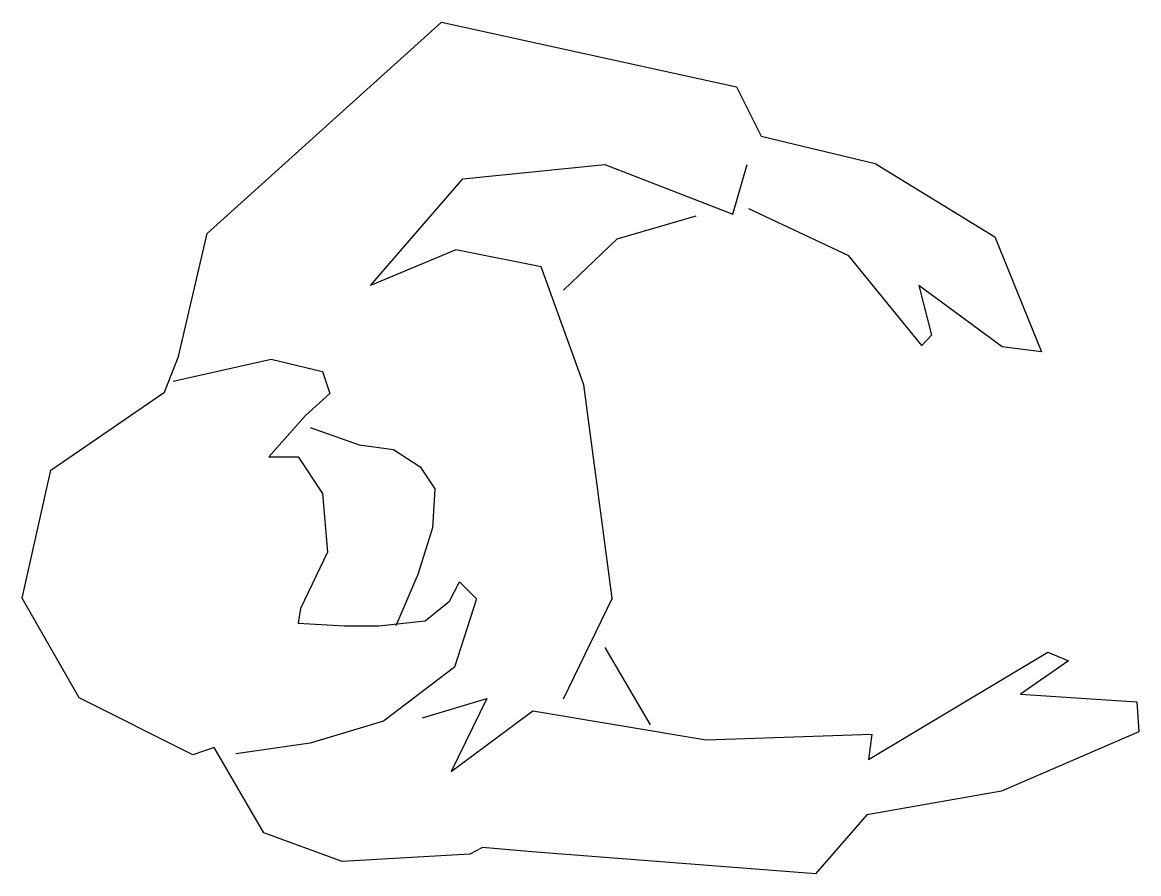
# Model space of a CAD drawing. Extents: x -0.271 to 0.412, y -0.237 to 0.283.
import ezdxf

# ---------------------------------------------------------------- set-up
doc = ezdxf.new("R2010")
doc.units = 0
doc.header["$LTSCALE"] = 1.2
doc.header["$MEASUREMENT"] = 0
doc.layers.get('0').update_dxf_attribs({"linetype": 'CONTINUOUS'})

msp = doc.modelspace()

# ---------------------------------------------------------------- linework, layer by layer
for p, q in [((0.09009, -0.06909), (0.06014, -0.13077)), ((0.08574, -0.09926), (0.11332, -0.14653))]:
    msp.add_line(p, q)
for points in [[(-0.02579, -0.14218), (0.01349, -0.13039), (-0.00829, -0.17492), (0.04168, -0.13781), (0.14752, -0.15558), (0.24892, -0.15208), (0.24684, -0.16761), (0.35657, -0.10198), (0.36923, -0.10732), (0.33974, -0.12771), (0.41086, -0.13234), (0.41205, -0.15074), (0.32814, -0.18698), (0.24593, -0.20155), (0.21436, -0.23747), (0.04105, -0.22408), (0.01088, -0.22154), (0.0032, -0.22561), (-0.07501, -0.22995), (-0.1228, -0.21256), (-0.15321, -0.16039), (-0.16624, -0.16474), (-0.23576, -0.12996), (-0.27051, -0.06909), (-0.25314, 0.00917), (-0.18362, 0.05699), (-0.17493, 0.07873), (-0.15741, 0.15386), (-0.01418, 0.28307), (0.16605, 0.24373), (0.18133, 0.21351), (0.25089, 0.1967), (0.32414, 0.15185), (0.35255, 0.08159), (0.32863, 0.08458), (0.27759, 0.12222), (0.28531, 0.09185), (0.27949, 0.08539), (0.23486, 0.14028), (0.17362, 0.16909)], [(0.09009, -0.06909), (0.07271, 0.06134), (0.04664, 0.13348), (-0.00549, 0.14395), (-0.05763, 0.12221), (-0.00115, 0.18742), (0.08574, 0.19612), (0.16395, 0.16568), (0.17264, 0.19612)], [(0.06032, 0.11939), (0.09312, 0.15063), (0.14154, 0.16469)], [(-0.17819, 0.06365), (-0.11839, 0.07711), (-0.08699, 0.06963), (-0.08251, 0.05618), (-0.09746, 0.04272), (-0.11988, 0.01731), (-0.10194, 0.01731), (-0.08699, -0.00511), (-0.084, -0.04099), (-0.10045, -0.07537), (-0.10194, -0.08434), (-0.07354, -0.08584), (-0.05261, -0.08584), (-0.0242, -0.08285), (-0.00925, -0.07089), (-0.00327, -0.05893), (0.0072, -0.06939), (-0.00626, -0.11125), (-0.04962, -0.14414), (-0.09447, -0.15759), (-0.14006, -0.16427)], [(-0.09447, 0.03525), (-0.06457, 0.02478), (-0.04364, 0.0218), (-0.02719, 0.01133), (-0.01822, -0.00212), (-0.01971, -0.02604), (-0.02868, -0.05445), (-0.04214, -0.08584)]]:
    msp.add_lwpolyline(points)

doc.saveas('drawing.dxf')
